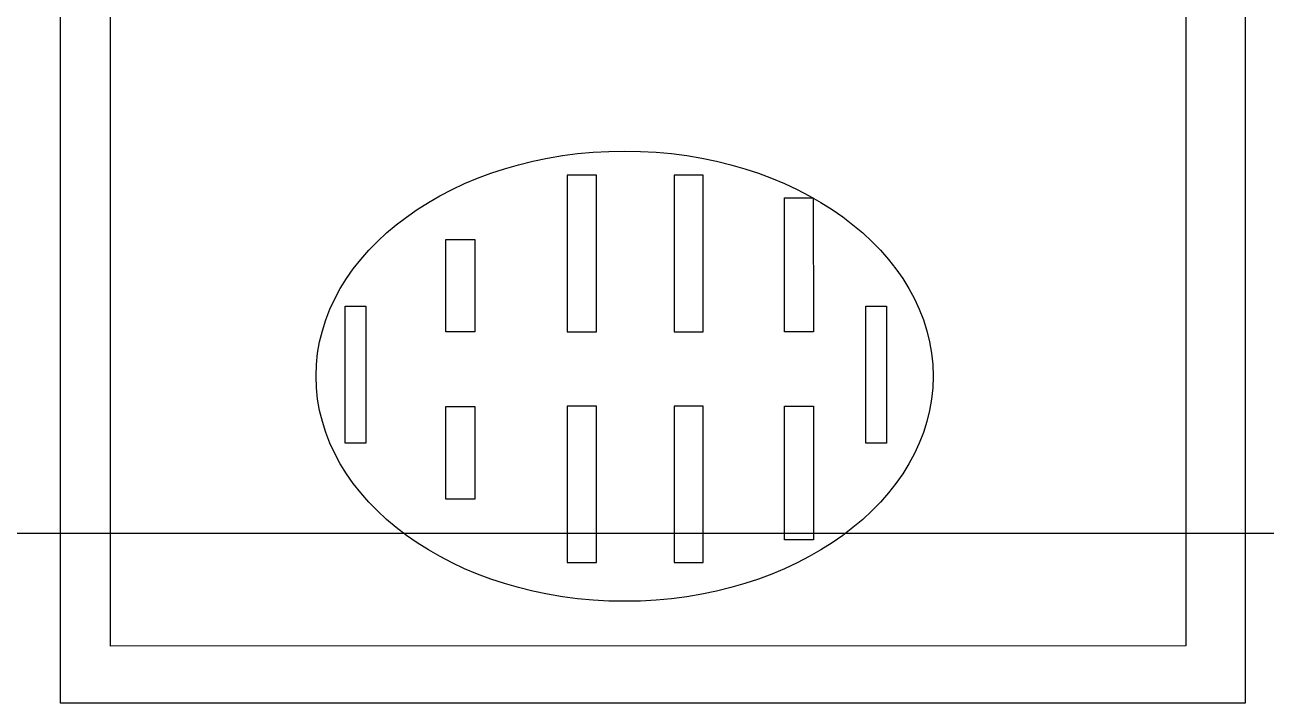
# Model space of a CAD drawing. Header units: inches. Extents: x 567429 to 582707, y 126347 to 133675.
# Drawn here: x 577281.35 to 577302.15, y 131661.74 to 131673.12 of the extents above; entities that cross this region are included whole.
import ezdxf

# ---------------------------------------------------------------- set-up
doc = ezdxf.new("R2010")
doc.units = ezdxf.units.IN
doc.header["$MEASUREMENT"] = 0
doc.layers.add('BORD', color=3, linetype='Continuous')
doc.layers.add('SOUND WIRE', color=4, linetype='Continuous')

# ---------------------------------------------------------------- blocks, each defined once
blk = doc.blocks.new('BOARD1')
at = {"layer": 'BORD'}
for p, q in [((-25.172, -34.604), (-25.172, -12.731)), ((-25.172, -12.731), (5.257, -12.731)), ((-24.117, -33.511), (-24.117, -13.656)), ((-24.117, -13.656), (4.214, -13.656)), ((4.214, -33.511), (-24.117, -33.511)), ((5.257, -34.604), (-25.172, -34.604))]:
    blk.add_line(p, q, dxfattribs=at)
at = {"layer": 'BORD', "color": 2}
for p, q in [((-20.367, -18.37), (-20.367, -17.988)), ((-20.367, -17.988), (-17.839, -17.988)), ((-17.839, -17.988), (-17.839, -18.37)), ((-17.839, -18.37), (-20.367, -18.37)), ((-21.402, -20.381), (-21.402, -19.847)), ((-21.402, -19.847), (-19.695, -19.847)), ((-19.695, -19.847), (-19.695, -20.381)), ((-18.311, -20.381), (-18.311, -19.847)), ((-18.311, -19.847), (-16.604, -19.847)), ((-16.604, -19.847), (-16.604, -20.381)), ((-19.695, -20.381), (-21.402, -20.381)), ((-16.604, -20.381), (-18.311, -20.381)), ((-19.686, -22.088), (-22.576, -22.088)), ((-22.576, -22.088), (-22.576, -22.626)), ((-19.686, -22.626), (-19.686, -22.088)), ((-15.421, -22.088), (-18.311, -22.088)), ((-18.311, -22.088), (-18.311, -22.626)), ((-15.421, -22.626), (-15.421, -22.088)), ((-22.576, -22.626), (-19.686, -22.626)), ((-18.311, -22.626), (-15.421, -22.626)), ((-19.686, -24.06), (-22.576, -24.06)), ((-22.576, -24.06), (-22.576, -24.598)), ((-19.686, -24.598), (-19.686, -24.06)), ((-15.421, -24.06), (-18.311, -24.06)), ((-18.311, -24.06), (-18.311, -24.598)), ((-15.421, -24.598), (-15.421, -24.06)), ((-22.576, -24.598), (-19.686, -24.598)), ((-18.311, -24.598), (-15.421, -24.598)), ((-22.157, -26.632), (-22.157, -26.099)), ((-22.157, -26.099), (-19.686, -26.099)), ((-19.686, -26.099), (-19.686, -26.632)), ((-18.311, -26.632), (-18.311, -26.099)), ((-18.311, -26.099), (-15.84, -26.099)), ((-15.84, -26.099), (-15.84, -26.632)), ((-19.686, -26.632), (-22.157, -26.632)), ((-15.84, -26.632), (-18.311, -26.632)), ((-20.367, -27.982), (-20.367, -27.599)), ((-20.367, -27.599), (-17.839, -27.599)), ((-17.839, -27.599), (-17.839, -27.982)), ((-17.839, -27.982), (-20.367, -27.982))]:
    blk.add_line(p, q, dxfattribs=at)
at = {"layer": 'BORD', "color": 30}
blk.add_ellipse((-19.132, -23.147), major_axis=(0, -5.697), ratio=0.730008, dxfattribs=at)

msp = doc.modelspace()

# ---------------------------------------------------------------- linework, layer by layer
at = {"layer": 'SOUND WIRE'}
msp.add_line((577252.986, 131664.59, 0), (577571.334, 131664.59, 0), dxfattribs=at)

# ---------------------------------------------------------------- block references
at = {"layer": 'BORD', "ltscale": 5, "xscale": 0.9077507259660533, "yscale": 0.9077507259660533, "zscale": 0.9077507259660533, "rotation": 90.00288558390875}
msp.add_blockref('BOARD1', (577270.387, 131684.59), dxfattribs=at)

doc.saveas('drawing.dxf')
